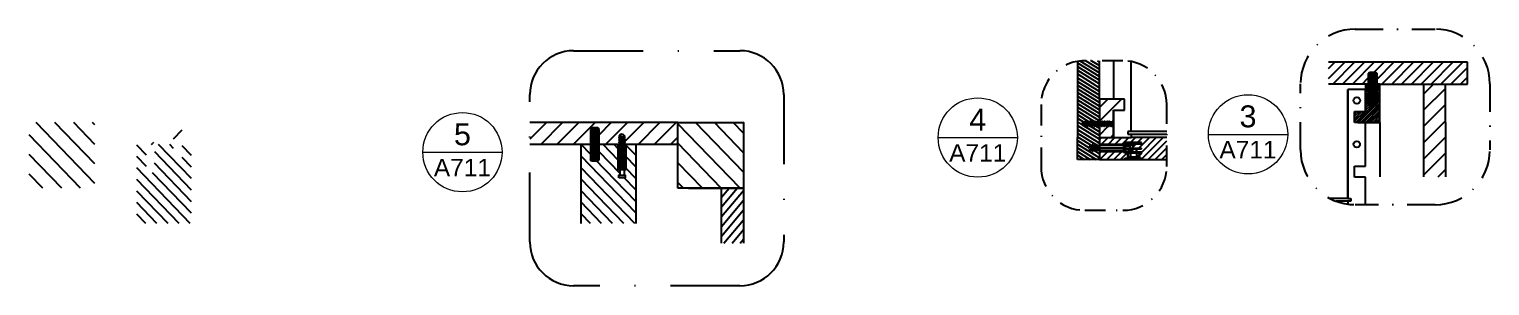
# Model space of a CAD drawing. Header units: millimetres. Extents: x 233 to 6102, y 2 to 2508.
# Drawn here: x 4561.1 to 4694.5, y 1816.5 to 1839.9 of the extents above; entities that cross this region are included whole.
import ezdxf
from ezdxf.enums import TextEntityAlignment as Align

# ---------------------------------------------------------------- set-up
doc = ezdxf.new("R2010")
doc.units = ezdxf.units.MM
doc.linetypes.add('TRATTOPUNTO2', pattern=[12.7, 6.35, -3.175, 0, -3.175])
doc.layers.add('A-ANNO-SYMB', color=202, linetype='Continuous', lineweight=18)
for name, color, linetype in [('ALTRE LINEE', 70, 'Continuous'), ('CONTRONO SEZIONI', 26, 'Continuous'), ('G-ANNO-GEOMETRY', 7, 'Continuous'), ('SIMBOLI', 201, 'Continuous'), ('Viti', 3, 'Continuous')]:
    doc.layers.add(name, color=color, linetype=linetype)
doc.styles.add('ARIAL', font='arial.ttf')
doc.styles.get("Standard").update_dxf_attribs({"font": 'arial.ttf'})

# ---------------------------------------------------------------- blocks, each defined once
blk = doc.blocks.new('DETAGLI')
at = {"layer": 'A-ANNO-SYMB', "linetype": 'Continuous'}
blk.add_line((486.66, 356.17), (504.76, 356.17), dxfattribs=at)
blk.add_circle((495.71, 356.17), 9.05, dxfattribs=at)
for tag, p in [('TAVOLA', (495.71, 362.76)), ('SEZIONE', (495.71, 354.67))]:
    blk.add_attdef(tag, text='', height=5, dxfattribs=at).set_placement(p, align=Align.TOP_CENTER)

msp = doc.modelspace()

# ---------------------------------------------------------------- hatches: boundary and pattern name
at = {"layer": 'ALTRE LINEE'}
h = msp.add_hatch(dxfattribs=at)
h.set_pattern_fill('ANSI31', color=256, scale=0.09, angle=103)
h.set_pattern_definition([(148, (4173.56992, 1783.97507), (-0.15142443, -0.24232974), [])])
edge = h.paths.add_edge_path()
edge.add_line((4658.83, 1831.4), (4658.75, 1831.4))
edge.add_line((4658.75, 1831.4), (4658.65, 1831.49))
edge.add_line((4658.65, 1831.49), (4658.65, 1831.4))
edge.add_line((4658.65, 1831.4), (4658.53, 1831.4))
edge.add_line((4658.53, 1831.4), (4658.43, 1831.49))
edge.add_line((4658.43, 1831.49), (4658.43, 1831.4))
edge.add_line((4658.43, 1831.4), (4658.31, 1831.4))
edge.add_line((4658.31, 1831.4), (4658.22, 1831.49))
edge.add_line((4658.22, 1831.49), (4658.22, 1831.4))
edge.add_line((4658.22, 1831.4), (4658.09, 1831.4))
edge.add_line((4658.09, 1831.4), (4658, 1831.49))
edge.add_line((4658, 1831.49), (4658, 1831.4))
edge.add_line((4658, 1831.4), (4657.87, 1831.4))
edge.add_line((4657.87, 1831.4), (4657.78, 1831.49))
edge.add_line((4657.78, 1831.49), (4657.78, 1831.4))
edge.add_line((4657.78, 1831.4), (4657.66, 1831.4))
edge.add_line((4657.66, 1831.4), (4657.56, 1831.49))
edge.add_line((4657.56, 1831.49), (4657.56, 1831.4))
edge.add_line((4657.56, 1831.4), (4657.4, 1831.4))
edge.add_line((4657.4, 1831.4), (4657.34, 1831.4))
edge.add_arc((4657.4, 1831.28), 0.131, 116.7443, 136.0153)
edge.add_arc((4657.36, 1831.34), 0.06, 110.9226, 145.4613, ccw=False)
edge.add_arc((4657.4, 1831.28), 0.131, 120.3687, 154.2465)
edge.add_line((4657.29, 1831.34), (4657.29, 1831.16))
edge.add_arc((4657.4, 1831.21), 0.131, 205.7535, 223.9847)
edge.add_arc((4657.36, 1831.16), 0.06, 214.5387, 270)
edge.add_line((4657.36, 1831.1), (4657.44, 1831.1))
edge.add_line((4657.44, 1831.1), (4657.52, 1831.01))
edge.add_line((4657.52, 1831.01), (4657.52, 1831.1))
edge.add_line((4657.52, 1831.1), (4657.64, 1831.1))
edge.add_line((4657.64, 1831.1), (4657.74, 1831.01))
edge.add_line((4657.74, 1831.01), (4657.74, 1831.1))
edge.add_line((4657.74, 1831.1), (4657.86, 1831.1))
edge.add_line((4657.86, 1831.1), (4657.95, 1831.01))
edge.add_line((4657.95, 1831.01), (4657.95, 1831.1))
edge.add_line((4657.95, 1831.1), (4658.08, 1831.1))
edge.add_line((4658.08, 1831.1), (4658.17, 1831.01))
edge.add_line((4658.17, 1831.01), (4658.17, 1831.1))
edge.add_line((4658.17, 1831.1), (4658.3, 1831.1))
edge.add_line((4658.3, 1831.1), (4658.39, 1831.01))
edge.add_line((4658.39, 1831.01), (4658.39, 1831.1))
edge.add_line((4658.39, 1831.1), (4658.51, 1831.1))
edge.add_line((4658.51, 1831.1), (4658.61, 1831.01))
edge.add_line((4658.61, 1831.01), (4658.61, 1831.1))
edge.add_line((4658.61, 1831.1), (4658.73, 1831.1))
edge.add_line((4658.73, 1831.1), (4658.83, 1831.01))
edge.add_line((4658.83, 1831.01), (4658.83, 1829.32))
edge.add_line((4658.83, 1829.32), (4658.77, 1829.32))
edge.add_line((4658.77, 1829.32), (4658.74, 1829.24))
edge.add_line((4658.74, 1829.24), (4658.64, 1829.24))
edge.add_line((4658.64, 1829.24), (4658.65, 1829.27))
edge.add_line((4658.65, 1829.27), (4658.65, 1829.32))
edge.add_line((4658.65, 1829.32), (4658.6, 1829.32))
edge.add_line((4658.6, 1829.32), (4658.58, 1829.24))
edge.add_line((4658.58, 1829.24), (4658.5, 1829.24))
edge.add_line((4658.5, 1829.24), (4658.51, 1829.27))
edge.add_line((4658.51, 1829.27), (4658.51, 1829.32))
edge.add_line((4658.51, 1829.32), (4658.46, 1829.32))
edge.add_line((4658.46, 1829.32), (4658.44, 1829.24))
edge.add_line((4658.44, 1829.24), (4658.36, 1829.24))
edge.add_line((4658.36, 1829.24), (4658.37, 1829.27))
edge.add_line((4658.37, 1829.27), (4658.37, 1829.32))
edge.add_line((4658.37, 1829.32), (4658.32, 1829.32))
edge.add_line((4658.32, 1829.32), (4658.3, 1829.24))
edge.add_line((4658.3, 1829.24), (4658.22, 1829.24))
edge.add_line((4658.22, 1829.24), (4658.23, 1829.27))
edge.add_line((4658.23, 1829.27), (4658.23, 1829.32))
edge.add_line((4658.23, 1829.32), (4658.18, 1829.32))
edge.add_line((4658.18, 1829.32), (4658.16, 1829.24))
edge.add_line((4658.16, 1829.24), (4657.98, 1829.24))
edge.add_arc((4658.18, 1829.03), 0.285, 133.7004, 226.2996)
edge.add_line((4657.98, 1828.83), (4658.04, 1828.83))
edge.add_line((4658.04, 1828.83), (4658.03, 1828.79))
edge.add_line((4658.03, 1828.79), (4658.03, 1828.74))
edge.add_line((4658.03, 1828.74), (4658.08, 1828.74))
edge.add_line((4658.08, 1828.74), (4658.11, 1828.83))
edge.add_line((4658.11, 1828.83), (4658.18, 1828.83))
edge.add_line((4658.18, 1828.83), (4658.17, 1828.79))
edge.add_line((4658.17, 1828.79), (4658.17, 1828.74))
edge.add_line((4658.17, 1828.74), (4658.22, 1828.74))
edge.add_line((4658.22, 1828.74), (4658.25, 1828.83))
edge.add_line((4658.25, 1828.83), (4658.32, 1828.83))
edge.add_line((4658.32, 1828.83), (4658.32, 1828.79))
edge.add_line((4658.32, 1828.79), (4658.32, 1828.74))
edge.add_line((4658.32, 1828.74), (4658.37, 1828.74))
edge.add_line((4658.37, 1828.74), (4658.39, 1828.83))
edge.add_line((4658.39, 1828.83), (4658.47, 1828.83))
edge.add_line((4658.47, 1828.83), (4658.46, 1828.79))
edge.add_line((4658.46, 1828.79), (4658.46, 1828.74))
edge.add_line((4658.46, 1828.74), (4658.51, 1828.74))
edge.add_line((4658.51, 1828.74), (4658.53, 1828.83))
edge.add_line((4658.53, 1828.83), (4658.63, 1828.83))
edge.add_line((4658.63, 1828.83), (4658.62, 1828.79))
edge.add_line((4658.62, 1828.79), (4658.62, 1828.74))
edge.add_line((4658.62, 1828.74), (4658.67, 1828.74))
edge.add_line((4658.67, 1828.74), (4658.69, 1828.83))
edge.add_line((4658.69, 1828.83), (4658.83, 1828.83))
edge.add_line((4658.83, 1828.83), (4658.83, 1828))
edge.add_line((4658.83, 1828), (4656.83, 1828))
edge.add_line((4656.83, 1828), (4656.83, 1837.01))
edge.add_line((4656.83, 1837.01), (4658.83, 1837.01))
edge.add_line((4658.83, 1837.01), (4658.83, 1831.4))
h = msp.add_hatch(dxfattribs=at)
h.set_pattern_fill('ANSI31', color=256, scale=0.2, angle=180)
h.set_pattern_definition([(225, (5275.68656, 1925.7265), (0.4490128, -0.4490128), [])])
h.paths.add_polyline_path([(4684.45, 1836.88), (4679.76, 1836.88), (4679.76, 1834.88), (4683.03, 1834.88), (4683.15, 1834.88), (4683.4, 1834.88), (4683.4, 1835.81), (4683.52, 1835.96), (4684.09, 1835.96), (4684.2, 1835.81), (4684.2, 1834.88), (4684.45, 1834.88), (4692.45, 1834.88), (4692.45, 1836.88)])
h = msp.add_hatch(dxfattribs=at)
h.set_pattern_fill('ANSI31', color=256, scale=0.05, angle=180)
h.set_pattern_definition([(225, (5275.68656, 1925.72649), (0.1122532, -0.1122532), [])])
h.paths.add_polyline_path([(4683.15, 1832.38), (4683.15, 1834.88), (4683.4, 1834.88), (4683.4, 1833.08), (4683.52, 1832.93), (4684.09, 1832.93), (4684.2, 1833.08), (4684.2, 1834.88), (4684.45, 1834.88), (4684.45, 1831.38), (4683.45, 1831.38), (4683.15, 1831.38), (4682.15, 1831.38), (4682.15, 1832.38), (4683.01, 1832.38)])
h = msp.add_hatch(dxfattribs=at)
h.set_pattern_fill('ANSI31', color=256, scale=0.33)
h.set_pattern_definition([(45, (4250.0545, 1863.7973), (-0.7408711, 0.7408711), [])])
h.paths.add_polyline_path([(4690.45, 1831.38), (4690.45, 1834.88), (4688.45, 1834.88), (4688.45, 1826.41), (4690.45, 1826.41)])
h = msp.add_hatch(dxfattribs=at)
h.set_pattern_fill('ANSI31', color=256, scale=0.28)
h.set_pattern_definition([(45, (4309.1791, 1850.198), (-0.628618, 0.628618), [])])
h.paths.add_polyline_path([(4659.48, 1831.1), (4659.61, 1831.1), (4659.7, 1831.01), (4659.7, 1831.1), (4659.82, 1831.1), (4659.92, 1831.01), (4659.92, 1831.1), (4660.01, 1831.1, 0.119668), (4660.13, 1830.92), (4660.13, 1830), (4658.83, 1830), (4658.83, 1831.01), (4658.83, 1831.01), (4658.83, 1831.1), (4658.95, 1831.1), (4659.05, 1831.01), (4659.05, 1831.1), (4659.17, 1831.1), (4659.26, 1831.01), (4659.26, 1831.1), (4659.39, 1831.1), (4659.48, 1831.01)])
h.paths.add_polyline_path([(4658.83, 1833.5), (4661.13, 1833.5), (4661.13, 1832.5), (4660.13, 1832.5), (4660.13, 1831.57, 0.119668), (4660.01, 1831.4), (4659.84, 1831.4), (4659.74, 1831.49), (4659.74, 1831.4), (4659.62, 1831.4), (4659.53, 1831.49), (4659.53, 1831.4), (4659.4, 1831.4), (4659.31, 1831.49), (4659.31, 1831.4), (4659.18, 1831.4), (4659.09, 1831.49), (4659.09, 1831.4), (4658.97, 1831.4), (4658.83, 1831.53)])
h = msp.add_hatch(dxfattribs=at)
h.set_pattern_fill('ANSI31', color=256, scale=0.39, angle=269)
h.set_pattern_definition([(314, (4104.803, 1882.0182), (0.8907225, 0.8601607), [])])
h.paths.add_polyline_path([(4567.06, 1831.36), (4561.06, 1831.36), (4561.06, 1825.36), (4567.06, 1825.36)])
h.paths.add_polyline_path([(4620.32, 1831.36), (4620.32, 1825.36), (4626.32, 1825.36), (4626.32, 1831.36)])
h = msp.add_hatch(dxfattribs=at)
h.set_pattern_fill('ANSI31', color=256, scale=0.33)
h.set_pattern_definition([(45, (4104.8029, 1882.0182), (-0.7408711, 0.7408711), [])])
edge = h.paths.add_edge_path()
edge.add_line((4612.33, 1829.36), (4612.33, 1830.73))
edge.add_line((4612.33, 1830.73), (4612.73, 1830.73))
edge.add_line((4612.73, 1830.73), (4612.73, 1831.36))
edge.add_line((4612.73, 1831.36), (4606.83, 1831.36))
edge.add_line((4606.83, 1831.36), (4606.83, 1829.36))
edge.add_line((4606.83, 1829.36), (4571.88, 1829.36))
edge.add_line((4571.88, 1829.36), (4571.88, 1829.42))
edge.add_line((4571.88, 1829.42), (4571.96, 1829.45))
edge.add_line((4571.96, 1829.45), (4571.96, 1829.54))
edge.add_line((4571.96, 1829.54), (4571.88, 1829.52))
edge.add_line((4571.88, 1829.52), (4571.88, 1829.58))
edge.add_line((4571.88, 1829.58), (4571.96, 1829.61))
edge.add_line((4571.96, 1829.61), (4571.96, 1829.69))
edge.add_line((4571.96, 1829.69), (4571.88, 1829.66))
edge.add_line((4571.88, 1829.66), (4571.88, 1829.73))
edge.add_line((4571.88, 1829.73), (4571.96, 1829.75))
edge.add_line((4571.96, 1829.75), (4571.96, 1829.83))
edge.add_line((4571.96, 1829.83), (4571.88, 1829.8))
edge.add_line((4571.88, 1829.8), (4571.88, 1829.87))
edge.add_line((4571.88, 1829.87), (4571.96, 1829.89))
edge.add_line((4571.96, 1829.89), (4571.96, 1829.97))
edge.add_line((4571.96, 1829.97), (4571.88, 1829.95))
edge.add_line((4571.88, 1829.95), (4571.88, 1830.01))
edge.add_line((4571.88, 1830.01), (4571.96, 1830.03))
edge.add_line((4571.96, 1830.03), (4571.96, 1830.21))
edge.add_arc((4572.17, 1830.01), 0.285, 43.7004, 136.2996, ccw=False)
edge.add_line((4572.37, 1830.21), (4572.37, 1830.15))
edge.add_line((4572.37, 1830.15), (4572.46, 1830.17))
edge.add_line((4572.46, 1830.17), (4572.46, 1830.11))
edge.add_line((4572.46, 1830.11), (4572.37, 1830.08))
edge.add_line((4572.37, 1830.08), (4572.37, 1830))
edge.add_line((4572.37, 1830), (4572.46, 1830.03))
edge.add_line((4572.46, 1830.03), (4572.46, 1829.96))
edge.add_line((4572.46, 1829.96), (4572.37, 1829.94))
edge.add_line((4572.37, 1829.94), (4572.37, 1829.86))
edge.add_line((4572.37, 1829.86), (4572.46, 1829.89))
edge.add_line((4572.46, 1829.89), (4572.46, 1829.82))
edge.add_line((4572.46, 1829.82), (4572.37, 1829.8))
edge.add_line((4572.37, 1829.8), (4572.37, 1829.72))
edge.add_line((4572.37, 1829.72), (4572.46, 1829.74))
edge.add_line((4572.46, 1829.74), (4572.46, 1829.68))
edge.add_line((4572.46, 1829.68), (4572.37, 1829.66))
edge.add_line((4572.37, 1829.66), (4572.37, 1829.56))
edge.add_line((4572.37, 1829.56), (4572.46, 1829.58))
edge.add_line((4572.46, 1829.58), (4572.46, 1829.52))
edge.add_line((4572.46, 1829.52), (4572.37, 1829.5))
edge.add_line((4572.37, 1829.5), (4572.37, 1829.36))
edge.add_line((4572.37, 1829.36), (4574.25, 1829.36))
edge.add_line((4574.25, 1829.36), (4574.25, 1830.73))
edge.add_line((4574.25, 1830.73), (4574.37, 1830.88))
edge.add_line((4574.37, 1830.88), (4574.94, 1830.88))
edge.add_line((4574.94, 1830.88), (4575.05, 1830.73))
edge.add_line((4575.05, 1830.73), (4575.05, 1829.36))
edge.add_line((4575.05, 1829.36), (4612.33, 1829.36))
h.paths.add_polyline_path([(4615.01, 1829.36), (4615.01, 1829.5), (4615.23, 1829.44), (4615.23, 1831.36), (4612.73, 1831.36), (4612.73, 1830.73), (4613.13, 1830.73), (4613.13, 1829.36)])
h.paths.add_polyline_path([(4615.23, 1829.66), (4615.5, 1829.58), (4615.5, 1829.53), (4615.45, 1829.53), (4615.42, 1829.54), (4615.42, 1829.36), (4620.32, 1829.36), (4620.32, 1831.36), (4615.23, 1831.36)])
h = msp.add_hatch(dxfattribs=at)
h.set_pattern_fill('ANSI31', color=256, scale=0.14)
h.set_pattern_definition([(45, (4173.56992, 1783.97507), (-0.31430896, 0.31430896), [])])
h.paths.add_polyline_path([(4661.16, 1828.12), (4661.16, 1828), (4658.83, 1828), (4658.83, 1828.66), (4658.88, 1828.66), (4658.88, 1828.7), (4661.03, 1828.7), (4661.03, 1828.66), (4661.12, 1828.66), (4661.12, 1828.87), (4661.16, 1828.87), (4661.16, 1828.59)], flags=17)
h.paths.add_polyline_path([(4661.4, 1828.12), (4661.16, 1828.12), (4661.16, 1828.59), (4661.4, 1828.59)], flags=17)
h.paths.add_polyline_path([(4661.7, 1828.19), (4661.45, 1828.19), (4661.45, 1828.59), (4661.7, 1828.59)], flags=17)
h.paths.add_polyline_path([(4662.47, 1828.19), (4662.24, 1828.19), (4662.24, 1828.59), (4662.47, 1828.59)], flags=17)
h.paths.add_polyline_path([(4664.98, 1830), (4664.98, 1828), (4662.67, 1828), (4662.67, 1828.12), (4662.54, 1828.12), (4662.54, 1828.5), (4662.67, 1828.5), (4662.67, 1828.66), (4661.23, 1828.66), (4661.23, 1828.87), (4661.63, 1828.87), (4661.63, 1828.75), (4661.86, 1828.75), (4661.86, 1828.97), (4662.67, 1828.97), (4662.67, 1829.04), (4661.86, 1829.04), (4661.86, 1829.34), (4661.63, 1829.34), (4661.63, 1829.23), (4661.23, 1829.23), (4661.23, 1829.41), (4662.67, 1829.41), (4662.67, 1829.53), (4661.16, 1829.53), (4661.16, 1829.23), (4661.12, 1829.23), (4661.12, 1829.43), (4661.03, 1829.43), (4661.03, 1829.4), (4658.88, 1829.4), (4658.88, 1829.43), (4658.83, 1829.43), (4658.83, 1830), (4660.13, 1830)])
h = msp.add_hatch(dxfattribs=at)
h.set_pattern_fill('ANSI31', color=256, scale=0.23, angle=269)
h.set_pattern_definition([(314, (4104.80294, 1882.0182), (0.5252979, 0.5072743), [])])
h.paths.add_polyline_path([(4614.88, 1829.3), (4614.98, 1829.3), (4614.98, 1827.16), (4614.88, 1827.16)])
h.paths.add_polyline_path([(4615.18, 1827.16), (4614.98, 1827.16), (4614.98, 1829.3), (4615.18, 1829.3)])
h.paths.add_polyline_path([(4615.28, 1827.16), (4615.18, 1827.16), (4615.18, 1829.3), (4615.28, 1829.3)])
h.paths.add_polyline_path([(4615.47, 1827.16), (4615.28, 1827.16), (4615.28, 1829.3), (4615.47, 1829.3)])
h.paths.add_polyline_path([(4615.58, 1827.16), (4615.47, 1827.16), (4615.47, 1829.3), (4615.58, 1829.3)])
h.paths.add_polyline_path([(4615.41, 1827.07), (4615.41, 1826.55), (4615.05, 1826.55), (4615.05, 1827.07)])
h.paths.add_polyline_path([(4614.93, 1826.32), (4614.93, 1826.55), (4615.52, 1826.55), (4615.52, 1826.32)])
h.paths.add_polyline_path([(4570.9, 1822.16), (4575.9, 1822.16), (4575.9, 1829.36), (4575.05, 1829.36), (4575.05, 1828), (4574.94, 1827.85), (4574.65, 1827.85), (4574.37, 1827.85), (4574.25, 1828), (4574.25, 1829.36), (4572.54, 1829.36), (4572.54, 1829.3), (4572.5, 1827.16), (4572.54, 1827.16), (4572.54, 1827.07), (4572.33, 1827.07), (4572.33, 1826.55), (4572.45, 1826.55), (4572.45, 1826.32), (4571.86, 1826.32), (4571.86, 1826.55), (4571.97, 1826.55), (4571.97, 1827.07), (4571.77, 1827.07), (4571.77, 1827.16), (4571.8, 1829.3), (4571.77, 1829.3), (4570.9, 1829.31)])
h.paths.add_polyline_path([(4611.48, 1822.16), (4616.48, 1822.16), (4616.48, 1829.36), (4615.61, 1829.36), (4615.61, 1829.3), (4614.84, 1829.3), (4614.84, 1829.36), (4613.13, 1829.36), (4613.13, 1828), (4612.33, 1828), (4612.33, 1829.36), (4611.48, 1829.36)])
h = msp.add_hatch(dxfattribs=at)
h.set_pattern_fill('ANSI31', color=256, scale=0.18, angle=185)
h.set_pattern_definition([(230, (4104.80294, 1882.0182), (0.4377944, -0.3673531), [])])
h.paths.add_polyline_path([(4624.32, 1825.36), (4626.32, 1825.36), (4626.32, 1820.36), (4624.32, 1820.36)])

# ---------------------------------------------------------------- linework, layer by layer
for p, q in [((4656.83, 1836.95), (4656.83, 1830)), ((4658.83, 1833.5), (4658.83, 1837.01)), ((4661.74, 1830.54), (4661.74, 1836.93)), ((4684.45, 1836.88), (4679.76, 1836.88)), ((4691.8, 1836.88), (4684.45, 1836.88)), ((4692.45, 1836.88), (4691.8, 1836.88)), ((4692.45, 1834.88), (4692.45, 1836.88)), ((4683.03, 1834.88), (4679.76, 1834.88)), ((4683.15, 1834.88), (4683.03, 1834.88)), ((4683.4, 1834.88), (4683.15, 1834.88)), ((4683.15, 1834.88), (4683.15, 1832.38)), ((4684.45, 1834.88), (4684.2, 1834.88)), ((4684.45, 1831.38), (4684.45, 1834.88)), ((4684.45, 1834.88), (4691.8, 1834.88)), ((4688.45, 1834.88), (4688.45, 1826.41)), ((4690.45, 1831.38), (4690.45, 1834.88)), ((4690.45, 1834.88), (4692.45, 1834.88)), ((4658.83, 1833.5), (4658.83, 1831.4)), ((4661.13, 1833.5), (4658.83, 1833.5)), ((4661.13, 1832.5), (4661.13, 1833.5)), ((4681.54, 1824.42), (4681.54, 1834.38)), ((4683.15, 1834.38), (4681.54, 1834.38)), ((4681.54, 1834.38), (4681.54, 1824.42)), ((4683.15, 1832.38), (4683.15, 1834.38)), ((4660.13, 1830), (4660.13, 1832.5)), ((4660.13, 1832.5), (4661.13, 1832.5)), ((4682.15, 1831.38), (4682.15, 1832.38)), ((4682.15, 1832.38), (4683.15, 1832.38)), ((4682.45, 1832.38), (4683.01, 1832.38)), ((4682.94, 1832.38), (4682.99, 1832.38)), ((4683.01, 1832.38), (4683.15, 1832.38)), ((4620.32, 1831.36), (4606.8, 1831.36)), ((4658.83, 1831.1), (4658.83, 1830)), ((4683.15, 1831.38), (4682.15, 1831.38)), ((4682.45, 1831.38), (4683.15, 1831.38)), ((4683.15, 1831.38), (4683.45, 1831.38)), ((4683.15, 1827.38), (4683.15, 1831.38)), ((4683.45, 1831.38), (4684.45, 1831.38)), ((4684.45, 1831.38), (4684.45, 1826.41)), ((4690.45, 1831.38), (4690.45, 1826.41)), ((4656.83, 1828), (4656.83, 1830)), ((4658.83, 1830), (4660.13, 1830)), ((4658.83, 1830), (4658.83, 1828)), ((4660.13, 1830), (4661.74, 1830)), ((4664.98, 1830.54), (4661.44, 1830.54)), ((4661.44, 1830.54), (4661.44, 1830.3)), ((4661.44, 1830.3), (4664.98, 1830.3)), ((4661.74, 1830.3), (4661.74, 1830)), ((4664.98, 1830), (4661.74, 1830)), ((4612.33, 1829.36), (4606.8, 1829.36)), ((4611.48, 1822.16), (4611.48, 1829.36)), ((4620.32, 1829.36), (4613.13, 1829.36)), ((4616.48, 1829.36), (4616.48, 1822.16)), ((4658.83, 1828), (4656.83, 1828)), ((4658.83, 1828), (4664.98, 1828)), ((4662.67, 1828), (4661.16, 1828)), ((4682.15, 1826.38), (4682.15, 1827.38)), ((4682.15, 1827.38), (4683.15, 1827.38)), ((4683.15, 1826.38), (4682.15, 1826.38)), ((4683.15, 1823.88), (4683.15, 1826.38)), ((4621.29, 1825.36), (4626.32, 1825.36)), ((4624.32, 1820.36), (4624.32, 1825.36)), ((4626.32, 1825.36), (4626.32, 1820.36)), ((4681.54, 1824.42), (4679.91, 1824.42)), ((4681.54, 1824.18), (4680.45, 1824.18)), ((4681.54, 1824.42), (4681.79, 1824.42)), ((4681.54, 1824.18), (4681.54, 1823.88)), ((4681.79, 1824.18), (4681.54, 1824.18)), ((4681.79, 1824.42), (4681.79, 1824.18))]:
    msp.add_line(p, q, dxfattribs=at)
for points in [[(4660.13, 1837.01), (4660.13, 1833.5)], [(4620.32, 1825.36), (4620.32, 1831.36), (4626.32, 1831.36), (4626.32, 1825.36), (4620.32, 1825.36)]]:
    msp.add_lwpolyline(points, dxfattribs=at)
for centre, radius in [((4682.35, 1833.38), 0.3), ((4682.35, 1829.38), 0.289)]:
    msp.add_circle(centre, radius, dxfattribs=at)
at = {"layer": 'CONTRONO SEZIONI', "linetype": 'TRATTOPUNTO2', "ltscale": 0.4}
for points in [[(4682.21, 1839.89), (4689.5, 1839.89)], [(4677.21, 1828.86), (4677.21, 1834.89)], [(4694.5, 1834.89), (4694.5, 1828.86)], [(4689.5, 1823.86), (4682.21, 1823.86)]]:
    msp.add_lwpolyline(points, dxfattribs=at)
at = {"layer": 'CONTRONO SEZIONI', "linetype": 'TRATTOPUNTO2', "lineweight": -3}
for points in [[(4610.8, 1837.92), (4625.99, 1837.92)], [(4606.8, 1820.46), (4606.8, 1833.92)], [(4629.99, 1833.92), (4629.99, 1820.46)], [(4625.99, 1816.46), (4610.8, 1816.46)]]:
    msp.add_lwpolyline(points, dxfattribs=at)
at = {"layer": 'CONTRONO SEZIONI', "linetype": 'TRATTOPUNTO2', "ltscale": 0.3}
for points in [[(4660.98, 1837.01), (4657.5, 1837.01)], [(4653.5, 1833.01), (4653.5, 1827.35)], [(4664.98, 1827.35), (4664.98, 1833.01)], [(4657.5, 1823.35), (4660.98, 1823.35)]]:
    msp.add_lwpolyline(points, dxfattribs=at)
at = {"layer": 'CONTRONO SEZIONI', "linetype": 'TRATTOPUNTO2', "ltscale": 0.4}
for centre, start, end in [((4682.21, 1834.89), 90, 180), ((4689.5, 1834.89), 0, 90), ((4682.21, 1828.86), 180, 270), ((4689.5, 1828.86), 270, 0)]:
    msp.add_arc(centre, 5, start, end, dxfattribs=at)
at = {"layer": 'CONTRONO SEZIONI', "linetype": 'TRATTOPUNTO2', "lineweight": -3}
for centre, start, end in [((4610.8, 1833.92), 90, 180), ((4625.99, 1833.92), 0, 90), ((4610.8, 1820.46), 180, 270), ((4625.99, 1820.46), 270, 0)]:
    msp.add_arc(centre, 4, start, end, dxfattribs=at)
at = {"layer": 'CONTRONO SEZIONI', "linetype": 'TRATTOPUNTO2', "ltscale": 0.3}
for centre, start, end in [((4657.5, 1833.01), 88.3001, 180), ((4660.98, 1833.01), 0, 90), ((4657.5, 1827.35), 180, 270), ((4660.98, 1827.35), 270, 0)]:
    msp.add_arc(centre, 4, start, end, dxfattribs=at)
at = {"layer": 'G-ANNO-GEOMETRY'}
msp.add_line((4660.13, 1832.5), (4660.13, 1830), dxfattribs=at)
at = {"layer": 'Viti'}
for p, q in [((4683.4, 1835.81), (4683.52, 1835.96)), ((4684.2, 1835.81), (4683.4, 1835.81)), ((4683.4, 1835.81), (4683.4, 1833.08)), ((4683.52, 1835.96), (4684.09, 1835.96)), ((4683.52, 1833.18), (4683.52, 1835.72)), ((4683.66, 1833.18), (4683.66, 1835.72)), ((4683.8, 1833.18), (4683.8, 1835.72)), ((4683.95, 1833.18), (4683.95, 1835.72)), ((4684.09, 1835.96), (4684.2, 1835.81)), ((4684.09, 1833.18), (4684.09, 1835.73)), ((4684.2, 1833.08), (4684.2, 1835.81)), ((4683.4, 1833.08), (4683.52, 1832.93)), ((4684.2, 1833.08), (4683.4, 1833.08)), ((4683.52, 1832.93), (4684.09, 1832.93)), ((4684.09, 1832.93), (4684.2, 1833.08)), ((4612.44, 1830.88), (4612.33, 1830.73)), ((4613.01, 1830.88), (4612.44, 1830.88)), ((4613.13, 1830.73), (4613.01, 1830.88)), ((4657.29, 1831.16), (4657.29, 1831.34)), ((4657.36, 1831.4), (4657.4, 1831.4)), ((4657.4, 1831.1), (4657.36, 1831.1)), ((4657.56, 1831.4), (4657.4, 1831.4)), ((4657.52, 1831.1), (4657.4, 1831.1)), ((4657.64, 1831.1), (4657.52, 1831.1)), ((4659.62, 1831.4), (4657.56, 1831.4)), ((4657.86, 1831.1), (4657.74, 1831.1)), ((4658.08, 1831.1), (4657.95, 1831.1)), ((4658.3, 1831.1), (4658.17, 1831.1)), ((4658.51, 1831.1), (4658.39, 1831.1)), ((4658.73, 1831.1), (4658.61, 1831.1)), ((4658.95, 1831.1), (4658.83, 1831.1)), ((4659.17, 1831.1), (4659.05, 1831.1)), ((4659.39, 1831.1), (4659.26, 1831.1)), ((4659.61, 1831.1), (4659.48, 1831.1)), ((4659.74, 1831.4), (4659.62, 1831.4)), ((4659.82, 1831.1), (4659.7, 1831.1)), ((4660.01, 1831.4), (4659.84, 1831.4)), ((4660.01, 1831.1), (4659.92, 1831.1)), ((4612.33, 1830.73), (4613.13, 1830.73)), ((4612.33, 1830.73), (4612.33, 1828)), ((4612.44, 1830.63), (4612.44, 1828.09)), ((4612.59, 1830.63), (4612.59, 1828.09)), ((4612.73, 1830.63), (4612.73, 1828.09)), ((4612.87, 1830.63), (4612.87, 1828.09)), ((4613.01, 1830.63), (4613.01, 1828.09)), ((4613.13, 1828), (4613.13, 1830.73)), ((4614.93, 1830.16), (4614.93, 1830.11)), ((4614.93, 1830.16), (4614.97, 1830.16)), ((4614.93, 1830.11), (4615.45, 1829.96)), ((4614.93, 1830.01), (4614.93, 1829.96)), ((4614.93, 1830.01), (4614.97, 1830.01)), ((4614.93, 1829.96), (4615.45, 1829.82)), ((4614.93, 1829.87), (4614.93, 1829.82)), ((4614.93, 1829.87), (4614.97, 1829.87)), ((4614.93, 1829.82), (4615.45, 1829.68)), ((4614.93, 1829.73), (4614.93, 1829.68)), ((4614.93, 1829.73), (4614.97, 1829.73)), ((4614.93, 1829.68), (4615.45, 1829.53)), ((4614.93, 1829.57), (4614.93, 1829.52)), ((4614.93, 1829.57), (4614.97, 1829.57)), ((4614.93, 1829.52), (4615.45, 1829.37)), ((4615.5, 1830.01), (4614.97, 1830.16)), ((4615.5, 1829.87), (4614.97, 1830.01)), ((4615.5, 1829.73), (4614.97, 1829.87)), ((4615.5, 1829.58), (4614.97, 1829.73)), ((4615.5, 1829.42), (4614.97, 1829.57)), ((4615.01, 1830.15), (4615.01, 1830.21)), ((4615.01, 1830), (4615.01, 1830.08)), ((4615.01, 1829.86), (4615.01, 1829.94)), ((4615.01, 1829.72), (4615.01, 1829.8)), ((4615.01, 1829.56), (4615.01, 1829.66)), ((4615.01, 1829.36), (4615.01, 1829.5)), ((4615.42, 1830.21), (4615.42, 1830.03)), ((4615.42, 1829.97), (4615.42, 1829.89)), ((4615.42, 1829.83), (4615.42, 1829.75)), ((4615.42, 1829.69), (4615.42, 1829.61)), ((4615.42, 1829.54), (4615.42, 1829.45)), ((4615.45, 1829.96), (4615.5, 1829.96)), ((4615.45, 1829.82), (4615.5, 1829.82)), ((4615.45, 1829.68), (4615.5, 1829.68)), ((4615.45, 1829.53), (4615.5, 1829.53)), ((4615.5, 1829.96), (4615.5, 1830.01)), ((4615.5, 1829.82), (4615.5, 1829.87)), ((4615.5, 1829.68), (4615.5, 1829.73)), ((4615.5, 1829.53), (4615.5, 1829.58)), ((4615.5, 1829.37), (4615.5, 1829.42)), ((4661.12, 1829.43), (4661.03, 1829.43)), ((4661.03, 1829.43), (4661.03, 1828.66)), ((4661.12, 1828.66), (4661.12, 1829.43)), ((4662.67, 1829.53), (4661.16, 1829.53)), ((4661.16, 1829.53), (4661.16, 1829.18)), ((4661.23, 1829.04), (4661.23, 1829.41)), ((4661.23, 1829.41), (4662.67, 1829.41)), ((4662.67, 1829.41), (4662.67, 1829.53)), ((4615.42, 1829.38), (4615.42, 1829.36)), ((4615.45, 1829.37), (4615.5, 1829.37)), ((4657.98, 1829.24), (4658.83, 1829.24)), ((4658.83, 1828.83), (4657.98, 1828.83)), ((4658.18, 1829.32), (4658.03, 1828.79)), ((4658.03, 1828.74), (4658.03, 1828.79)), ((4658.03, 1828.74), (4658.08, 1828.74)), ((4658.08, 1828.74), (4658.23, 1829.27)), ((4658.32, 1829.32), (4658.17, 1828.79)), ((4658.17, 1828.74), (4658.17, 1828.79)), ((4658.17, 1828.74), (4658.22, 1828.74)), ((4658.23, 1829.32), (4658.18, 1829.32)), ((4658.22, 1828.74), (4658.37, 1829.27)), ((4658.23, 1829.27), (4658.23, 1829.32)), ((4658.46, 1829.32), (4658.32, 1828.79)), ((4658.37, 1829.32), (4658.32, 1829.32)), ((4658.32, 1828.74), (4658.32, 1828.79)), ((4658.32, 1828.74), (4658.37, 1828.74)), ((4658.37, 1829.27), (4658.37, 1829.32)), ((4658.37, 1828.74), (4658.51, 1829.27)), ((4658.6, 1829.32), (4658.46, 1828.79)), ((4658.51, 1829.32), (4658.46, 1829.32)), ((4658.46, 1828.74), (4658.46, 1828.79)), ((4658.46, 1828.74), (4658.51, 1828.74)), ((4658.51, 1829.27), (4658.51, 1829.32)), ((4658.51, 1828.74), (4658.65, 1829.27)), ((4658.65, 1829.32), (4658.6, 1829.32)), ((4658.77, 1829.32), (4658.62, 1828.79)), ((4658.62, 1828.74), (4658.62, 1828.79)), ((4658.62, 1828.74), (4658.67, 1828.74)), ((4658.65, 1829.27), (4658.65, 1829.32)), ((4658.67, 1828.74), (4658.82, 1829.27)), ((4658.82, 1829.32), (4658.77, 1829.32)), ((4658.82, 1829.27), (4658.82, 1829.32)), ((4661.03, 1828.66), (4661.12, 1828.66)), ((4661.16, 1829.18), (4661.16, 1828.59)), ((4661.16, 1828.59), (4661.4, 1828.59)), ((4661.16, 1828), (4661.16, 1828.12)), ((4661.16, 1828.12), (4662.67, 1828.12)), ((4661.23, 1829.04), (4662.67, 1829.04)), ((4661.23, 1828.66), (4661.23, 1828.97)), ((4661.23, 1828.97), (4662.67, 1828.97)), ((4662.67, 1828.66), (4661.23, 1828.66)), ((4661.4, 1828.59), (4661.4, 1828.12)), ((4661.45, 1828.59), (4662.47, 1828.59)), ((4661.45, 1828.59), (4661.45, 1828.19)), ((4662.47, 1828.19), (4661.45, 1828.19)), ((4661.7, 1828.19), (4661.7, 1828.59)), ((4662.24, 1828.19), (4662.24, 1828.59)), ((4662.47, 1828.59), (4662.47, 1828.19)), ((4662.54, 1828.12), (4662.54, 1828.5)), ((4662.54, 1828.5), (4662.67, 1828.5)), ((4662.67, 1828.97), (4662.67, 1829.04)), ((4662.67, 1828.5), (4662.67, 1828.66)), ((4662.67, 1828.12), (4662.67, 1828)), ((4612.33, 1828), (4613.13, 1828)), ((4612.44, 1827.85), (4612.33, 1828)), ((4613.01, 1827.85), (4612.44, 1827.85)), ((4612.73, 1827.85), (4612.48, 1827.85)), ((4613.13, 1828), (4613.01, 1827.85)), ((4615.61, 1827.16), (4614.84, 1827.16)), ((4614.84, 1827.16), (4614.84, 1827.07)), ((4614.84, 1827.07), (4615.61, 1827.07)), ((4615.61, 1827.07), (4615.61, 1827.16))]:
    msp.add_line(p, q, dxfattribs=at)
for points in [[(4657.52, 1831.01), (4657.41, 1831.12), (4657.4, 1831.17), (4657.4, 1831.32), (4657.52, 1831.01), (4657.52, 1831.1), (4657.48, 1831.25), (4657.4, 1831.32)], [(4657.74, 1831.01), (4657.64, 1831.1), (4657.56, 1831.4), (4657.56, 1831.49), (4657.74, 1831.01), (4657.74, 1831.1), (4657.66, 1831.4), (4657.56, 1831.49)], [(4657.95, 1831.01), (4657.86, 1831.1), (4657.78, 1831.4), (4657.78, 1831.49), (4657.95, 1831.01), (4657.95, 1831.1), (4657.87, 1831.4), (4657.78, 1831.49)], [(4658.17, 1831.01), (4658.08, 1831.1), (4658, 1831.4), (4658, 1831.49), (4658.17, 1831.01), (4658.17, 1831.1), (4658.09, 1831.4), (4658, 1831.49)], [(4658.39, 1831.01), (4658.3, 1831.1), (4658.22, 1831.4), (4658.22, 1831.49), (4658.39, 1831.01), (4658.39, 1831.1), (4658.31, 1831.4), (4658.22, 1831.49)], [(4658.61, 1831.01), (4658.51, 1831.1), (4658.43, 1831.4), (4658.43, 1831.49), (4658.61, 1831.01), (4658.61, 1831.1), (4658.53, 1831.4), (4658.43, 1831.49)], [(4658.83, 1831.01), (4658.73, 1831.1), (4658.65, 1831.4), (4658.65, 1831.49), (4658.83, 1831.01), (4658.83, 1831.1), (4658.75, 1831.4), (4658.65, 1831.49)], [(4659.05, 1831.01), (4658.95, 1831.1), (4658.87, 1831.4), (4658.87, 1831.49), (4659.05, 1831.01), (4659.05, 1831.1), (4658.97, 1831.4), (4658.87, 1831.49)], [(4659.26, 1831.01), (4659.17, 1831.1), (4659.09, 1831.4), (4659.09, 1831.49), (4659.26, 1831.01), (4659.26, 1831.1), (4659.18, 1831.4), (4659.09, 1831.49)], [(4659.48, 1831.01), (4659.39, 1831.1), (4659.31, 1831.4), (4659.31, 1831.49), (4659.48, 1831.01), (4659.48, 1831.1), (4659.4, 1831.4), (4659.31, 1831.49)], [(4659.7, 1831.01), (4659.61, 1831.1), (4659.53, 1831.4), (4659.53, 1831.49), (4659.7, 1831.01), (4659.7, 1831.1), (4659.62, 1831.4), (4659.53, 1831.49)], [(4659.92, 1831.01), (4659.82, 1831.1), (4659.74, 1831.4), (4659.74, 1831.49), (4659.92, 1831.01), (4659.92, 1831.1), (4659.84, 1831.4), (4659.74, 1831.49)], [(4658.88, 1828.66), (4658.88, 1829.43), (4658.83, 1829.43), (4658.83, 1828.66), (4658.88, 1828.66)], [(4614.84, 1829.3), (4615.61, 1829.3), (4615.61, 1829.36), (4614.84, 1829.36), (4614.84, 1829.3)], [(4614.88, 1827.16), (4614.88, 1829.3), (4614.98, 1829.3), (4614.98, 1827.16)], [(4615.18, 1827.16), (4615.18, 1829.3), (4615.28, 1829.3), (4615.28, 1827.16)], [(4615.47, 1827.16), (4615.47, 1829.3), (4615.58, 1829.3), (4615.58, 1827.16)], [(4661.03, 1829.29), (4658.88, 1829.29), (4658.88, 1829.4), (4661.03, 1829.4)], [(4661.03, 1829), (4658.88, 1829), (4658.88, 1829.1), (4661.03, 1829.1)], [(4661.03, 1828.7), (4658.88, 1828.7), (4658.88, 1828.8), (4661.03, 1828.8)], [(4661.16, 1828.87), (4661.12, 1828.87), (4661.12, 1829.23), (4661.16, 1829.23)], [(4661.23, 1829.23), (4661.63, 1829.23)], [(4661.63, 1828.87), (4661.23, 1828.87)], [(4661.63, 1829.04), (4661.63, 1829.34), (4661.86, 1829.34), (4661.86, 1829.04)], [(4661.86, 1828.75), (4661.63, 1828.75), (4661.63, 1828.97)], [(4661.86, 1828.97), (4661.86, 1828.75)], [(4615.05, 1826.55), (4615.05, 1827.07), (4615.41, 1827.07), (4615.41, 1826.55)], [(4614.93, 1826.32), (4614.93, 1826.55), (4615.52, 1826.55), (4615.52, 1826.32), (4614.93, 1826.32)]]:
    msp.add_lwpolyline(points, dxfattribs=at)
msp.add_lwpolyline([(4660.09, 1830.96), (4660.13, 1830.96), (4660.13, 1831.53), (4660.09, 1831.53, 0.366728), (4660.09, 1830.96, 0.325022)], format="xyb", dxfattribs=at)
for centre, radius, start, end in [((4657.4, 1831.28), 0.131, 120.3687, 154.2465), ((4657.4, 1831.21), 0.131, 205.7535, 239.6313), ((4657.9, 1831.25), 0.571, 166.5509, 193.878), ((4657.36, 1831.34), 0.06, 90, 110.9226), ((4657.36, 1831.16), 0.06, 249.0774, 270), ((4615.21, 1830.01), 0.285, 43.7004, 136.2996), ((4658.18, 1829.03), 0.285, 133.7004, 226.2996)]:
    msp.add_arc(centre, radius, start, end, dxfattribs=at)

# ---------------------------------------------------------------- block references
at = {"layer": 'SIMBOLI'}
ref = msp.add_blockref('DETAGLI', (4449.44, 1687.53), dxfattribs=dict(at, xscale=0.4, yscale=0.4, zscale=0.4))
ref.add_attrib('SEZIONE', 'A711', dxfattribs={"layer": 'A-ANNO-SYMB', "linetype": 'Continuous', "height": 1.6, "style": 'ARIAL'}).set_placement((4647.72, 1829.39), align=Align.TOP_CENTER)
ref.add_attrib('TAVOLA', '4', dxfattribs={"layer": 'A-ANNO-SYMB', "linetype": 'Continuous', "height": 2, "style": 'ARIAL'}).set_placement((4647.72, 1832.63), align=Align.TOP_CENTER)
ref = msp.add_blockref('DETAGLI', (4474.13, 1687.82), dxfattribs=dict(at, xscale=0.4, yscale=0.4, zscale=0.4))
ref.add_attrib('SEZIONE', 'A711', dxfattribs={"layer": 'A-ANNO-SYMB', "linetype": 'Continuous', "height": 1.6, "style": 'ARIAL'}).set_placement((4672.41, 1829.69), align=Align.TOP_CENTER)
ref.add_attrib('TAVOLA', '3', dxfattribs={"layer": 'A-ANNO-SYMB', "linetype": 'Continuous', "height": 2, "style": 'ARIAL'}).set_placement((4672.41, 1832.93), align=Align.TOP_CENTER)
ref = msp.add_blockref('DETAGLI', (4402.36, 1686.19), dxfattribs=dict(at, xscale=0.4, yscale=0.4, zscale=0.4))
ref.add_attrib('SEZIONE', 'A711', dxfattribs={"layer": 'A-ANNO-SYMB', "linetype": 'Continuous', "height": 1.6, "style": 'ARIAL'}).set_placement((4600.64, 1828.05), align=Align.TOP_CENTER)
ref.add_attrib('TAVOLA', '5', dxfattribs={"layer": 'A-ANNO-SYMB', "linetype": 'Continuous', "height": 2, "style": 'ARIAL'}).set_placement((4600.64, 1831.29), align=Align.TOP_CENTER)

doc.saveas('drawing.dxf')
